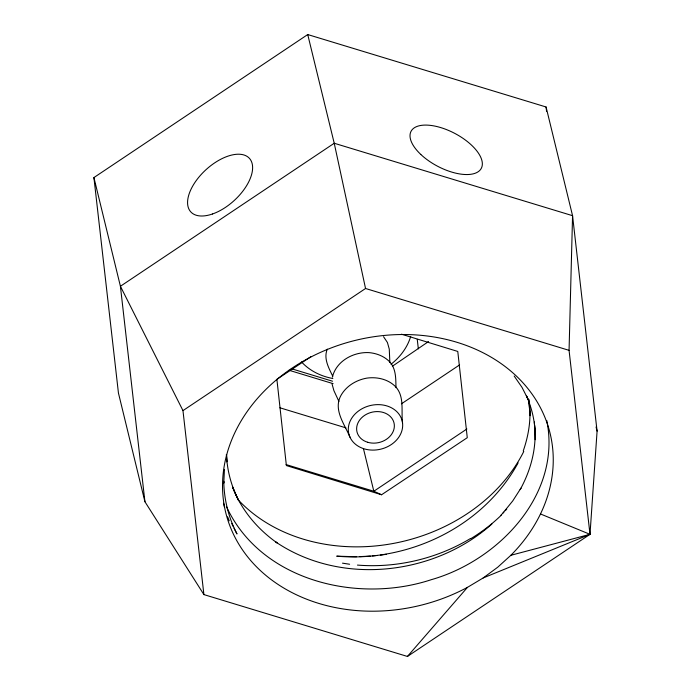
<?xml version="1.0" encoding="UTF-8"?>
<svg xmlns="http://www.w3.org/2000/svg" width="691" height="691" viewBox="0 0 691 691"><rect width="100%" height="100%" fill="white"/><g stroke="black" fill="none" stroke-linecap="round" stroke-linejoin="round"><path stroke-width="1.04" d="M407.422 656.45L467.462 587.359L483.19 577.944L590.002 534.324L569.064 350.346L572.563 215.687L546.071 106.984L307.728 34.55L93.916 177.57L118.437 393.032L144.929 501.735L203.905 594.597L407.422 656.45L590.002 534.324L597.084 431.141L572.563 215.687L334.228 143.253L120.415 286.273L144.929 501.735M224.445 469.379L223.772 483.173L223.746 481.325C224.1 499.593 228.557 517.706 236.978 533.936M523.234 450.973C528.71 435.209 531.5 418.21 529.125 401.583M327.309 349.136C323.31 358.422 328.812 368.053 332.777 376.301M332.38 377.148C336.197 361.117 353.334 351.754 369.054 352.626C376.742 353.317 384.196 356.219 389.655 361.799C396.185 368.821 395.762 378.737 395.986 387.668M518.112 462.875C483.346 526.784 408.338 562.595 336.724 556.169L356.539 556.747M503.048 512.886L512.774 500.871L520.919 488.183L520.219 489.496C530.964 469.984 536.959 447.44 534.584 425.112M501.001 515.115L503.86 512.143M505.294 510.666L506.719 509.181M540.483 513.966L590.002 534.324L510.874 555.288L497.719 567.216L483.19 577.944M491.862 524.063C434.069 575.56 340.879 585.994 275.856 542.046L277.082 542.893C257.32 528.995 241.168 509.708 232.556 487.017L237.954 499.187M392.341 366.265L428.55 341.544M203.905 594.597L182.968 410.618L365.548 288.493L569.064 350.346M401.428 403.82L459.584 364.917M466.874 428.999L373.831 491.241L286.074 464.568M310.812 356.746L276.892 379.333L286.385 465.57L381.57 494.756L467.271 437.697L457.779 351.451L401.488 334.194M470.502 538.505C436.764 558.734 396.686 568.252 357.454 565.083M380.352 555.175L386.329 554.294M370.359 556.1L359.761 556.618M372.354 555.918L377.355 555.452M342.503 563.156L349.611 564.245M291.334 368.7L332.535 381.225M289.045 370.264L333.105 383.652M279.881 407.785L345.958 427.867M381.57 494.756L373.831 491.241L363.431 448.589M514.164 376.025L522.016 387.392L528.2 399.528L526.343 395.563C531.811 407.811 534.938 421.121 535.171 434.544M383.54 336.698L387.418 342.503L389.266 349.093L389.862 362.568M234.033 528.149L236.866 533.702M182.968 410.618L120.415 286.273L93.916 177.57M231.77 523.562L233.161 526.447M338.901 401.402L333.917 390.674L332.077 384.084M349.991 437.23C344.714 424.3 332.967 409.832 340.948 395.451C346.312 385.958 356.288 379.972 366.878 378.115C377.208 376.681 388.351 379.238 395.779 386.891C404.701 396.807 400.987 411.093 402.559 423.134A27.45 22.432 -13.7 0 1 364.148 448.83A27.45 22.432 -13.7 0 1 359.743 410.126A27.45 22.432 -13.7 0 1 402.559 423.134M238.568 500.405C231.304 486.17 227.132 470.424 226.423 454.462L226.812 461.873L226.631 454.695M226.389 506.477C260.913 581.226 357.903 603.96 431.383 579.654C498.557 560.531 561.869 494.411 546.745 420.439M227.598 516.79L229.257 520.833M596.065 426.96L597.084 431.141M307.728 34.55L334.228 143.253L365.548 288.493M223.59 503.247L224.471 507.28M528.727 399.614L530.083 415.697L528.9 399.683M546.071 106.984L546.555 111.268M417.252 339.324L418.34 348.877M534.393 421.985L535.18 439.701M410.696 336.439A61.758 50.469 -13.7 0 1 391.011 364.269M332.855 378.521A61.758 50.469 -13.7 0 1 301.501 361.903M501.217 515.261A167.023 138.839 -7.2 0 1 470.692 538.738M523.769 451.465A166.954 136.429 -13.8 0 1 389.586 544.102A166.954 136.429 -13.8 0 1 237.661 499.273M467.462 587.359A166.954 136.429 -13.8 0 1 223.202 498.246A166.954 136.429 -13.8 0 1 440.029 338.063A166.954 136.429 -13.8 0 1 510.874 555.288M367.621 442.257A19.046 15.565 -13.7 0 0 394.276 424.429A19.046 15.565 -13.7 0 0 364.563 415.403A19.046 15.565 -13.7 0 0 367.621 442.257M212.439 214.003A39.698 20.894 -42.4 0 0 251.299 161.184A39.698 20.894 -42.4 0 0 196.538 180.161A39.698 20.894 -42.4 0 0 212.439 214.003M420.793 154.439A39.698 18.536 27.8 0 0 481.169 168.569A39.698 18.536 27.8 0 0 436.557 126.462A39.698 18.536 27.8 0 0 420.793 154.439"/></g></svg>
